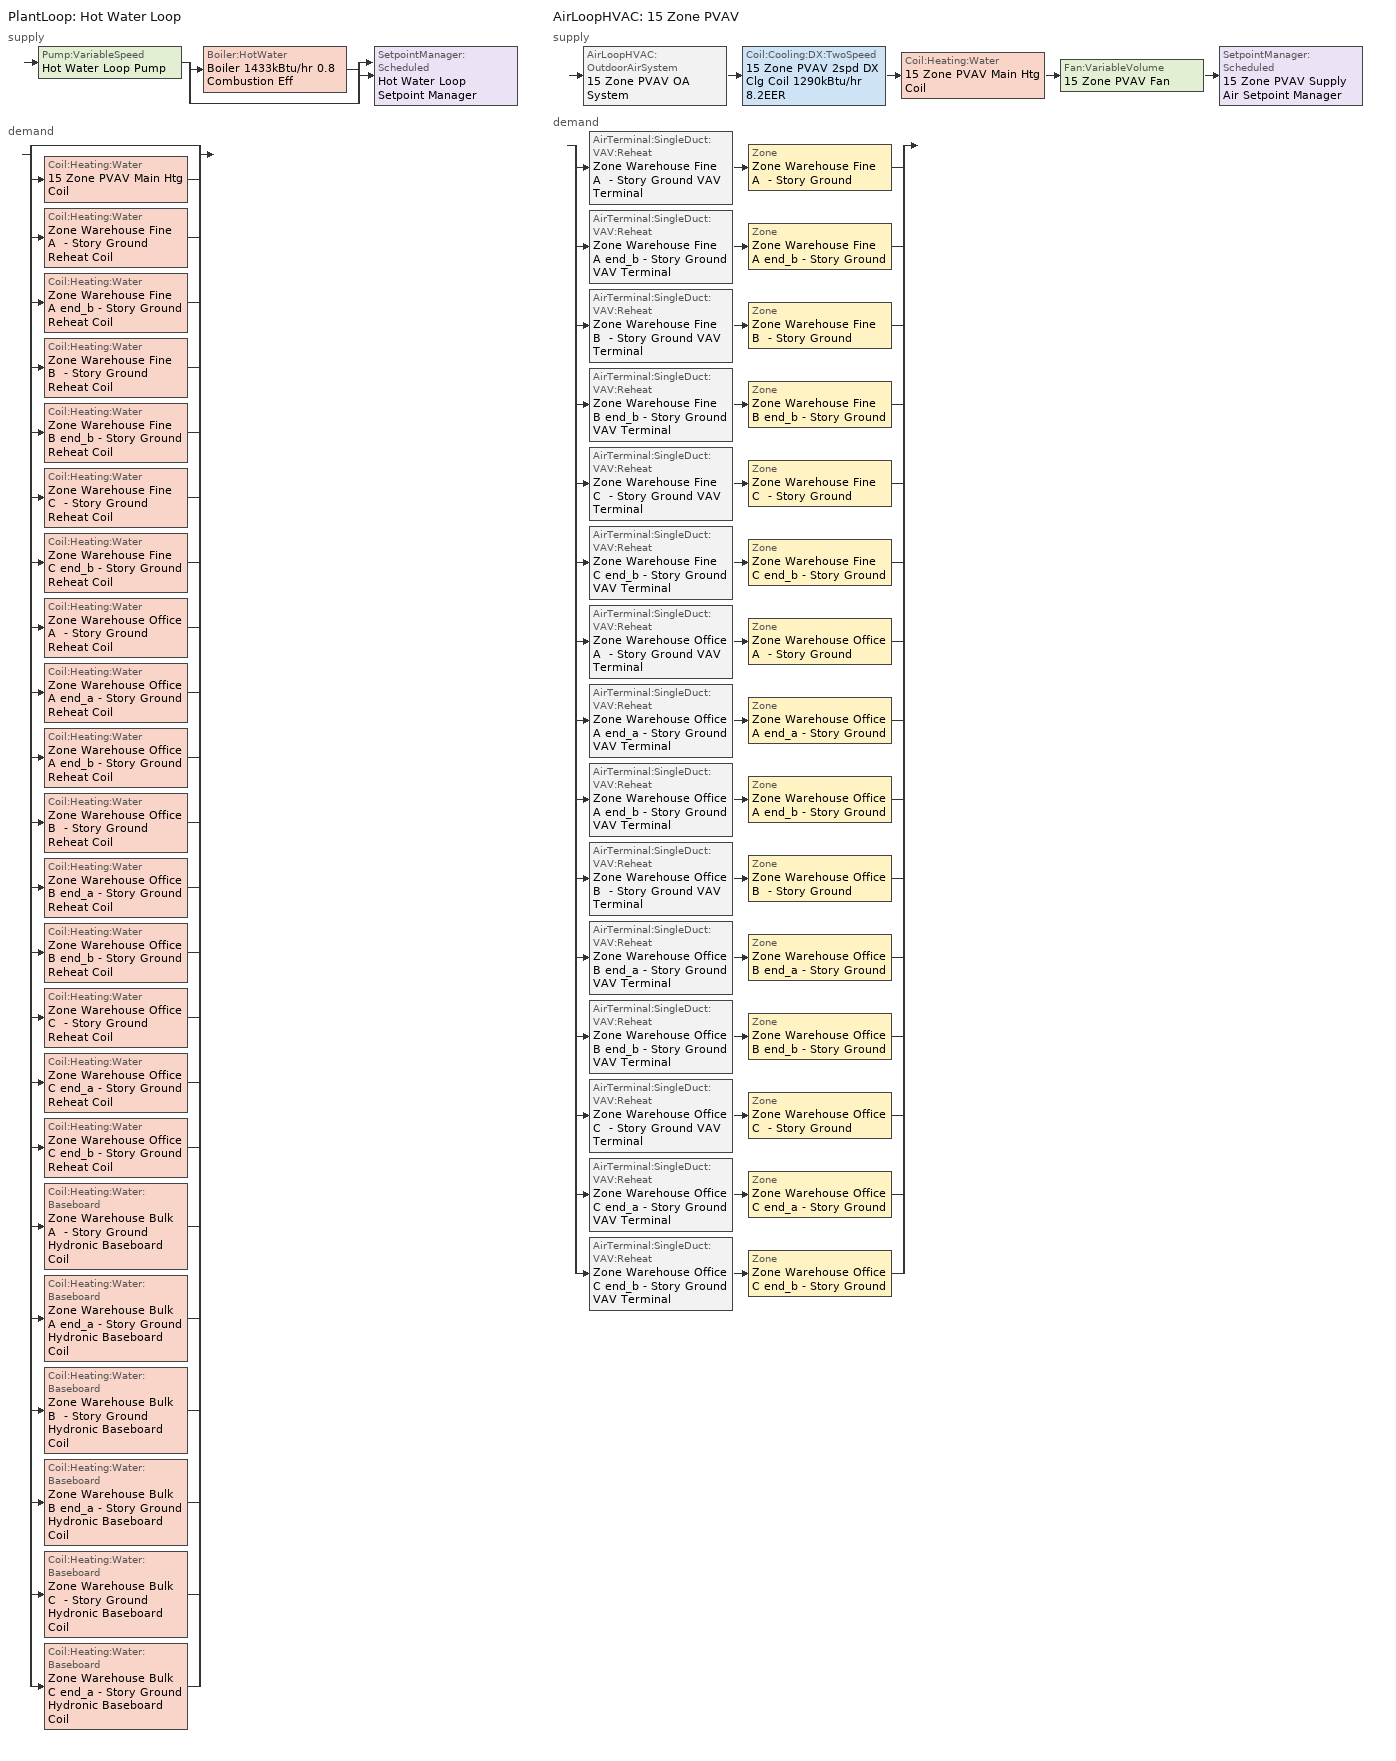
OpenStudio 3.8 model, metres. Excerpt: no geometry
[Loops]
PlantLoop 'Hot Water Loop'
 supply: Pump:VariableSpeed 'Hot Water Loop Pump' > split
  | Boiler:HotWater 'Boiler 1433kBtu/hr 0.8 Combustion Eff'
  | bypass
  join > SetpointManager:Scheduled 'Hot Water Loop Setpoint Manager'
 demand: split
  | bypass
  | Coil:Heating:Water '15 Zone PVAV Main Htg Coil'
  | Coil:Heating:Water 'Zone Warehouse Fine A  - Story Ground Reheat Coil'
  | Coil:Heating:Water 'Zone Warehouse Fine A end_b - Story Ground Reheat Coil'
  | Coil:Heating:Water 'Zone Warehouse Fine B  - Story Ground Reheat Coil'
  | Coil:Heating:Water 'Zone Warehouse Fine B end_b - Story Ground Reheat Coil'
  | Coil:Heating:Water 'Zone Warehouse Fine C  - Story Ground Reheat Coil'
  | Coil:Heating:Water 'Zone Warehouse Fine C end_b - Story Ground Reheat Coil'
  | Coil:Heating:Water 'Zone Warehouse Office A  - Story Ground Reheat Coil'
  | Coil:Heating:Water 'Zone Warehouse Office A end_a - Story Ground Reheat Coil'
  | Coil:Heating:Water 'Zone Warehouse Office A end_b - Story Ground Reheat Coil'
  | Coil:Heating:Water 'Zone Warehouse Office B  - Story Ground Reheat Coil'
  | Coil:Heating:Water 'Zone Warehouse Office B end_a - Story Ground Reheat Coil'
  | Coil:Heating:Water 'Zone Warehouse Office B end_b - Story Ground Reheat Coil'
  | Coil:Heating:Water 'Zone Warehouse Office C  - Story Ground Reheat Coil'
  | Coil:Heating:Water 'Zone Warehouse Office C end_a - Story Ground Reheat Coil'
  | Coil:Heating:Water 'Zone Warehouse Office C end_b - Story Ground Reheat Coil'
  | Coil:Heating:Water:Baseboard 'Zone Warehouse Bulk A  - Story Ground Hydronic Baseboard Coil'
  | Coil:Heating:Water:Baseboard 'Zone Warehouse Bulk A end_a - Story Ground Hydronic Baseboard Coil'
  | Coil:Heating:Water:Baseboard 'Zone Warehouse Bulk B  - Story Ground Hydronic Baseboard Coil'
  | Coil:Heating:Water:Baseboard 'Zone Warehouse Bulk B end_a - Story Ground Hydronic Baseboard Coil'
  | Coil:Heating:Water:Baseboard 'Zone Warehouse Bulk C  - Story Ground Hydronic Baseboard Coil'
  | Coil:Heating:Water:Baseboard 'Zone Warehouse Bulk C end_a - Story Ground Hydronic Baseboard Coil'
AirLoopHVAC '15 Zone PVAV'
 supply: AirLoopHVAC:OutdoorAirSystem '15 Zone PVAV OA System' > Coil:Cooling:DX:TwoSpeed '15 Zone PVAV 2spd DX Clg Coil 1290kBtu/hr 8.2EER' > Coil:Heating:Water '15 Zone PVAV Main Htg Coil' > Fan:VariableVolume '15 Zone PVAV Fan' > SetpointManager:Scheduled '15 Zone PVAV Supply Air Setpoint Manager'
 demand: split
  | AirTerminal:SingleDuct:VAV:Reheat 'Zone Warehouse Fine A  - Story Ground VAV Terminal' > Zone 'Zone Warehouse Fine A  - Story Ground'
  | AirTerminal:SingleDuct:VAV:Reheat 'Zone Warehouse Fine A end_b - Story Ground VAV Terminal' > Zone 'Zone Warehouse Fine A end_b - Story Ground'
  | AirTerminal:SingleDuct:VAV:Reheat 'Zone Warehouse Fine B  - Story Ground VAV Terminal' > Zone 'Zone Warehouse Fine B  - Story Ground'
  | AirTerminal:SingleDuct:VAV:Reheat 'Zone Warehouse Fine B end_b - Story Ground VAV Terminal' > Zone 'Zone Warehouse Fine B end_b - Story Ground'
  | AirTerminal:SingleDuct:VAV:Reheat 'Zone Warehouse Fine C  - Story Ground VAV Terminal' > Zone 'Zone Warehouse Fine C  - Story Ground'
  | AirTerminal:SingleDuct:VAV:Reheat 'Zone Warehouse Fine C end_b - Story Ground VAV Terminal' > Zone 'Zone Warehouse Fine C end_b - Story Ground'
  | AirTerminal:SingleDuct:VAV:Reheat 'Zone Warehouse Office A  - Story Ground VAV Terminal' > Zone 'Zone Warehouse Office A  - Story Ground'
  | AirTerminal:SingleDuct:VAV:Reheat 'Zone Warehouse Office A end_a - Story Ground VAV Terminal' > Zone 'Zone Warehouse Office A end_a - Story Ground'
  | AirTerminal:SingleDuct:VAV:Reheat 'Zone Warehouse Office A end_b - Story Ground VAV Terminal' > Zone 'Zone Warehouse Office A end_b - Story Ground'
  | AirTerminal:SingleDuct:VAV:Reheat 'Zone Warehouse Office B  - Story Ground VAV Terminal' > Zone 'Zone Warehouse Office B  - Story Ground'
  | AirTerminal:SingleDuct:VAV:Reheat 'Zone Warehouse Office B end_a - Story Ground VAV Terminal' > Zone 'Zone Warehouse Office B end_a - Story Ground'
  | AirTerminal:SingleDuct:VAV:Reheat 'Zone Warehouse Office B end_b - Story Ground VAV Terminal' > Zone 'Zone Warehouse Office B end_b - Story Ground'
  | AirTerminal:SingleDuct:VAV:Reheat 'Zone Warehouse Office C  - Story Ground VAV Terminal' > Zone 'Zone Warehouse Office C  - Story Ground'
  | AirTerminal:SingleDuct:VAV:Reheat 'Zone Warehouse Office C end_a - Story Ground VAV Terminal' > Zone 'Zone Warehouse Office C end_a - Story Ground'
  | AirTerminal:SingleDuct:VAV:Reheat 'Zone Warehouse Office C end_b - Story Ground VAV Terminal' > Zone 'Zone Warehouse Office C end_b - Story Ground'
[SizingPeriod:DesignDay] Barometric Pressure {Pa}=101217; Wind Speed {m/s}=4.6; Wind Direction {deg}=230; Rain Indicator=No; Snow Indicator=No; Day of Month=21; Day Type=SummerDesignDay; Daylight Saving Time Indicator=No; Humidity Condition Type=Wetbulb; Dry-Bulb Temperature Range Modifier Type=DefaultMultipliers; Solar Model Indicator=ASHRAETau
Name | Maximum Dry-Bulb Temperature {C} | Daily Dry-Bulb Temperature Range {deltaC} | Month | Wetbulb or DewPoint at Maximum Dry-Bulb {C} | ASHRAE Clear Sky Optical Depth for Beam Irradiance | ASHRAE Clear Sky Optical Depth for Diffuse Irradiance
Dover Afb October .4% Condns DB=>MCWB 1 | 27.9 | 9.4 | 10 | 21.4 | 0.354 | 2.473
Dover Afb September .4% Condns DB=>MCWB 1 | 31.1 | 9 | 9 | 22.6 | 0.406 | 2.321
[Sizing:Zone] Zone Cooling Design Supply Air Temperature Input Method=SupplyAirTemperature; Zone Cooling Design Supply Air Temperature Difference {deltaC}=11.11; Zone Heating Design Supply Air Temperature Input Method=SupplyAirTemperature; Zone Heating Design Supply Air Temperature Difference {deltaC}=11.11; Zone Cooling Design Supply Air Humidity Ratio {kg-H2O/kg-air}=0.0085; Zone Heating Design Supply Air Humidity Ratio {kg-H2O/kg-air}=0.008; Cooling Design Air Flow Method=DesignDay; Heating Design Air Flow Method=DesignDay; Account for Dedicated Outdoor Air System=No; Dedicated Outdoor Air System Control Strategy=NeutralSupplyAir; Dedicated Outdoor Air Low Setpoint Temperature for Design {C}=autosize; Dedicated Outdoor Air High Setpoint Temperature for Design {C}=autosize; Zone Load Sizing Method=Sensible Load Only No Latent Load; Zone Latent Cooling Design Supply Air Humidity Ratio Input Method=HumidityRatioDifference; Zone Cooling Design Supply Air Humidity Ratio Difference {kgWater/kgDryAir}=0.005; Zone Latent Heating Design Supply Air Humidity Ratio Input Method=HumidityRatioDifference; Zone Humidification Design Supply Air Humidity Ratio Difference {kgWater/kgDryAir}=0.005
Name | Zone Cooling Design Supply Air Temperature {C} | Zone Heating Design Supply Air Temperature {C}
Zone Warehouse Bulk A end_a - Story Ground; Zone Warehouse Bulk B end_a - Story Ground; Zone Warehouse Bulk C end_a - Story Ground; Zone Warehouse Bulk A  - Story Ground; Zone Warehouse Bulk B  - Story Ground; Zone Warehouse Bulk C  - Story Ground | 14 | 40
Zone Warehouse Fine A  - Story Ground; Zone Warehouse Fine B  - Story Ground; Zone Warehouse Fine C  - Story Ground; Zone Warehouse Fine A end_b - Story Ground; Zone Warehouse Fine B end_b - Story Ground; Zone Warehouse Fine C end_b - Story Ground; Zone Warehouse Office A end_a - Story Ground; Zone Warehouse Office B end_a - Story Ground; Zone Warehouse Office C end_a - Story Ground; Zone Warehouse Office A  - Story Ground; Zone Warehouse Office B  - Story Ground; Zone Warehouse Office C  - Story Ground; Zone Warehouse Office A end_b - Story Ground; Zone Warehouse Office B end_b - Story Ground; Zone Warehouse Office C end_b - Story Ground | 12.7778 | 50
[Zone equipment]
Zone Warehouse Bulk A end_a - Story Ground: Zone Warehouse Bulk A end_a - Story Ground Hydronic Baseboard
Zone Warehouse Bulk B end_a - Story Ground: Zone Warehouse Bulk B end_a - Story Ground Hydronic Baseboard
Zone Warehouse Bulk C end_a - Story Ground: Zone Warehouse Bulk C end_a - Story Ground Hydronic Baseboard
Zone Warehouse Bulk A  - Story Ground: Zone Warehouse Bulk A  - Story Ground Hydronic Baseboard
Zone Warehouse Bulk B  - Story Ground: Zone Warehouse Bulk B  - Story Ground Hydronic Baseboard
Zone Warehouse Bulk C  - Story Ground: Zone Warehouse Bulk C  - Story Ground Hydronic Baseboard
Zone Warehouse Fine A  - Story Ground: Zone Warehouse Fine A  - Story Ground VAV Terminal
Zone Warehouse Fine B  - Story Ground: Zone Warehouse Fine B  - Story Ground VAV Terminal
Zone Warehouse Fine C  - Story Ground: Zone Warehouse Fine C  - Story Ground VAV Terminal
Zone Warehouse Fine A end_b - Story Ground: Zone Warehouse Fine A end_b - Story Ground VAV Terminal
Zone Warehouse Fine B end_b - Story Ground: Zone Warehouse Fine B end_b - Story Ground VAV Terminal
Zone Warehouse Fine C end_b - Story Ground: Zone Warehouse Fine C end_b - Story Ground VAV Terminal
Zone Warehouse Office A end_a - Story Ground: Zone Warehouse Office A end_a - Story Ground VAV Terminal
Zone Warehouse Office B end_a - Story Ground: Zone Warehouse Office B end_a - Story Ground VAV Terminal
Zone Warehouse Office C end_a - Story Ground: Zone Warehouse Office C end_a - Story Ground VAV Terminal
Zone Warehouse Office A  - Story Ground: Zone Warehouse Office A  - Story Ground VAV Terminal
Zone Warehouse Office B  - Story Ground: Zone Warehouse Office B  - Story Ground VAV Terminal
Zone Warehouse Office C  - Story Ground: Zone Warehouse Office C  - Story Ground VAV Terminal
Zone Warehouse Office A end_b - Story Ground: Zone Warehouse Office A end_b - Story Ground VAV Terminal
Zone Warehouse Office B end_b - Story Ground: Zone Warehouse Office B end_b - Story Ground VAV Terminal
Zone Warehouse Office C end_b - Story Ground: Zone Warehouse Office C end_b - Story Ground VAV Terminal
[PlantLoop]
Hot Water Loop: Fluid Type=Water; Glycol Concentration=0; Minimum Loop Temperature {C}=10; Maximum Loop Flow Rate {m3/s}=0.0117562; Plant Loop Volume {m3}=1.41074; Load Distribution Scheme=Optimal
[Sizing:Plant]
Hot Water Loop: Loop Type=Heating; Design Loop Exit Temperature {C}=82.2222; Loop Design Temperature Difference {deltaC}=11.1111; Sizing Option=NonCoincident; Zone Timesteps in Averaging Window=1; Coincident Sizing Factor Mode=None
[SetpointManager:Scheduled] Control Variable=Temperature
Name | Schedule | Setpoint Node or NodeList
Hot Water Loop Setpoint Manager | Hot Water Loop Temp - 180F | Hot Water Loop Supply Outlet Node
15 Zone PVAV Supply Air Setpoint Manager | Supply Air Temp - 55.0F | 15 Zone PVAV Supply Outlet Node
[Pump:VariableSpeed]
Hot Water Loop Pump: Rated Flow Rate {m3/s}=0.0117562; Rated Pump Head {Pa}=179344; Rated Power Consumption {W}=3089.23; Motor Efficiency=0.875; Coefficient 1 of the Part Load Performance Curve=0; Coefficient 2 of the Part Load Performance Curve=3.2485; Coefficient 3 of the Part Load Performance Curve=-4.7443; Coefficient 4 of the Part Load Performance Curve=2.5294; Pump Control Type=Intermittent; Skin Loss Radiative Fraction=0.5; Design Power Sizing Method=PowerPerFlowPerPressure; Design Electric Power per Unit Flow Rate {W/(m3/s)}=348701.1; Design Shaft Power per Unit Flow Rate per Unit Head {W-s/m3-Pa}=1.28205; Design Minimum Flow Rate Fraction=0
[Boiler:HotWater]
Boiler 1433kBtu/hr 0.8 Combustion Eff: Fuel Type=NaturalGas; Nominal Capacity {W}=537479; Nominal Thermal Efficiency=0.793; Efficiency Curve Temperature Evaluation Variable=LeavingBoiler; Normalized Boiler Efficiency Curve=Boiler Constant Efficiency Curve; Design Water Flow Rate {m3/s}=0.0117562; Minimum Part Load Ratio=0; Maximum Part Load Ratio=1.2; Optimum Part Load Ratio=1; Water Outlet Upper Temperature Limit {C}=95; Boiler Flow Mode=LeavingSetpointModulated; On Cycle Parasitic Electric Load {W}=0; Off Cycle Parasitic Fuel Load {W}=0; Sizing Factor=1
[AirLoopHVAC]
15 Zone PVAV: Availability Schedule=15 Zone PVAV Occ Sch; Design Supply Air Flow Rate {m3/s}=16.2088; Design Return Air Flow Fraction of Supply Air Flow=1
[Sizing:System]
15 Zone PVAV: Type of Load to Size On=Sensible; Design Outdoor Air Flow Rate {m3/s}=16.2088; Central Heating Maximum System Air Flow Ratio=0.3; Preheat Design Temperature {C}=7.22222; Preheat Design Humidity Ratio {kg-H2O/kg-Air}=0.008; Precool Design Temperature {C}=12.7778; Precool Design Humidity Ratio {kg-H2O/kg-Air}=0.008; Central Cooling Design Supply Air Temperature {C}=12.7778; Central Heating Design Supply Air Temperature {C}=12.7778; Sizing Option=Coincident; 100% Outdoor Air in Cooling=No; 100% Outdoor Air in Heating=No; Central Cooling Design Supply Air Humidity Ratio {kg-H2O/kg-Air}=0.0085; Central Heating Design Supply Air Humidity Ratio {kg-H2O/kg-Air}=0.008; Cooling Design Air Flow Method=DesignDay; Heating Design Air Flow Method=DesignDay; System Outdoor Air Method=ZoneSum; Zone Maximum Outdoor Air Fraction=1; Cooling Supply Air Flow Rate Per Floor Area {m3/s-m2}=0.00996765; Cooling Fraction of Autosized Cooling Supply Air Flow Rate=1; Cooling Supply Air Flow Rate Per Unit Cooling Capacity {m3/s-W}=3.94755e-05; Heating Supply Air Flow Rate Per Floor Area {m3/s-m2}=0.00996765; Heating Fraction of Autosized Heating Supply Air Flow Rate=1; Heating Fraction of Autosized Cooling Supply Air Flow Rate=1; Heating Supply Air Flow Rate Per Unit Heating Capacity {m3/s-W}=3.15882e-05; Cooling Design Capacity Method=CoolingDesignCapacity; Cooling Design Capacity {W}=268364; Cooling Design Capacity Per Floor Area {W/m2}=234.7; Fraction of Autosized Cooling Design Capacity=1; Heating Design Capacity Method=HeatingDesignCapacity; Heating Design Capacity {W}=18650.85; Heating Design Capacity Per Floor Area {W/m2}=157; Fraction of Autosized Heating Design Capacity=1; Central Cooling Capacity Control Method=OnOff; Occupant Diversity=1
[Fan:VariableVolume]
15 Zone PVAV Fan: Availability Schedule=Always On Discrete; Fan Total Efficiency=0.6084; Pressure Rise {Pa}=1389.92; Maximum Flow Rate {m3/s}=16.2088; Fan Power Minimum Flow Rate Input Method=Fraction; Fan Power Minimum Flow Fraction=0.25; Fan Power Minimum Air Flow Rate {m3/s}=0; Motor Efficiency=0.936; Motor In Airstream Fraction=1; Fan Power Coefficient 1=0.189848; Fan Power Coefficient 2=0.31447; Fan Power Coefficient 3=0.495682; Fan Power Coefficient 4=0; Fan Power Coefficient 5=0
[Coil:Heating:Water] Availability Schedule=Always On Discrete; Rated Inlet Water Temperature {C}=82.2222; Rated Outlet Water Temperature {C}=71.1111
Name | U-Factor Times Area Value {W/K} | Maximum Water Flow Rate {m3/s} | Rated Capacity {W} | Rated Inlet Air Temperature {C} | Rated Outlet Air Temperature {C}
15 Zone PVAV Main Htg Coil | 235.864 | 0.000332417 | 15197.7 | 7.22222 | 12.7778
Zone Warehouse Fine A  - Story Ground Reheat Coil | 347.159 | 0.000322885 | 14761.9 | 12.7778 | 50
Zone Warehouse Fine A end_b - Story Ground Reheat Coil | 94.1738 | 8.75896e-05 | 4004.49 | 12.7778 | 50
Zone Warehouse Fine B  - Story Ground Reheat Coil | 1949.93 | 0.00189527 | 86649.3 | 12.7778 | 50
Zone Warehouse Fine B end_b - Story Ground Reheat Coil | 1194.65 | 0.00111113 | 50799.5 | 12.7778 | 50
Zone Warehouse Fine C  - Story Ground Reheat Coil | 332.885 | 0.000326623 | 14932.8 | 12.7778 | 50
Zone Warehouse Fine C end_b - Story Ground Reheat Coil | 94.1583 | 8.75752e-05 | 4003.83 | 12.7778 | 50
Zone Warehouse Office A  - Story Ground Reheat Coil; Zone Warehouse Office B end_a - Story Ground Reheat Coil | 258.851 | 0.000240435 | 10992.4 | 12.7778 | 50
Zone Warehouse Office A end_a - Story Ground Reheat Coil | 102.673 | 9.53789e-05 | 4360.61 | 12.7778 | 50
Zone Warehouse Office A end_b - Story Ground Reheat Coil; Zone Warehouse Office C end_a - Story Ground Reheat Coil | 102.613 | 9.53235e-05 | 4358.08 | 12.7778 | 50
Zone Warehouse Office B  - Story Ground Reheat Coil | 492.152 | 0.000483337 | 22097.6 | 12.7778 | 50
Zone Warehouse Office B end_b - Story Ground Reheat Coil; Zone Warehouse Office C  - Story Ground Reheat Coil | 258.619 | 0.000240219 | 10982.5 | 12.7778 | 50
Zone Warehouse Office C end_b - Story Ground Reheat Coil | 102.554 | 9.52681e-05 | 4355.54 | 12.7778 | 50
[Controller:WaterCoil] Action=Normal; Controller Convergence Tolerance {deltaC}=0.0001; Minimum Actuated Flow {m3/s}=0
Name | Water Coil | Maximum Actuated Flow {m3/s}
15 Zone PVAV Main Htg Coil Controller | 15 Zone PVAV Main Htg Coil | 0.000332417
Zone Warehouse Fine A  - Story Ground Reheat Coil Controller | Zone Warehouse Fine A  - Story Ground Reheat Coil
Zone Warehouse Fine A end_b - Story Ground Reheat Coil Controller | Zone Warehouse Fine A end_b - Story Ground Reheat Coil
Zone Warehouse Fine B  - Story Ground Reheat Coil Controller | Zone Warehouse Fine B  - Story Ground Reheat Coil
Zone Warehouse Fine B end_b - Story Ground Reheat Coil Controller | Zone Warehouse Fine B end_b - Story Ground Reheat Coil
Zone Warehouse Fine C  - Story Ground Reheat Coil Controller | Zone Warehouse Fine C  - Story Ground Reheat Coil
Zone Warehouse Fine C end_b - Story Ground Reheat Coil Controller | Zone Warehouse Fine C end_b - Story Ground Reheat Coil
Zone Warehouse Office A  - Story Ground Reheat Coil Controller | Zone Warehouse Office A  - Story Ground Reheat Coil
Zone Warehouse Office A end_a - Story Ground Reheat Coil Controller | Zone Warehouse Office A end_a - Story Ground Reheat Coil
Zone Warehouse Office A end_b - Story Ground Reheat Coil Controller | Zone Warehouse Office A end_b - Story Ground Reheat Coil
Zone Warehouse Office B  - Story Ground Reheat Coil Controller | Zone Warehouse Office B  - Story Ground Reheat Coil
Zone Warehouse Office B end_a - Story Ground Reheat Coil Controller | Zone Warehouse Office B end_a - Story Ground Reheat Coil
Zone Warehouse Office B end_b - Story Ground Reheat Coil Controller | Zone Warehouse Office B end_b - Story Ground Reheat Coil
Zone Warehouse Office C  - Story Ground Reheat Coil Controller | Zone Warehouse Office C  - Story Ground Reheat Coil
Zone Warehouse Office C end_a - Story Ground Reheat Coil Controller | Zone Warehouse Office C end_a - Story Ground Reheat Coil
Zone Warehouse Office C end_b - Story Ground Reheat Coil Controller | Zone Warehouse Office C end_b - Story Ground Reheat Coil
[Coil:Cooling:DX:TwoSpeed]
15 Zone PVAV 2spd DX Clg Coil 1290kBtu/hr 8.2EER: Availability Schedule=Always On Discrete; Rated High Speed Total Cooling Capacity {W}=362742; Rated High Speed Sensible Heat Ratio=0.734948; Rated High Speed COP {W/W}=2.86657; Rated High Speed Air Flow Rate {m3/s}=16.2088; Rated High Speed Evaporator Fan Power Per Volume Flow Rate 2017 {W/(m3/s)}=773.3; Rated High Speed Evaporator Fan Power Per Volume Flow Rate 2023 {W/(m3/s)}=934.4; Unit Internal Static Air Pressure {Pa}=773.3; Total Cooling Capacity Function of Temperature Curve=DOE Ref DX Clg Coil Cool-Cap-fT; Total Cooling Capacity Function of Flow Fraction Curve=DOE Ref DX Clg Coil Cool-CAP-fFlow; Energy Input Ratio Function of Temperature Curve=DOE Ref DX Clg Coil Cool-EIR-fT; Energy Input Ratio Function of Flow Fraction Curve=DOE Ref DX Clg Coil Cool-EIR-fFlow; Part Load Fraction Correlation Curve=DOE Ref DX Clg Coil Cool-PLF-fPLR; Rated Low Speed Total Cooling Capacity {W}=120902; Rated Low Speed Sensible Heat Ratio=0.69; Rated Low Speed COP {W/W}=2.86657; Rated Low Speed Air Flow Rate {m3/s}=5.40239; Rated Low Speed Evaporator Fan Power Per Volume Flow Rate 2017 {W/(m3/s)}=773.3; Rated Low Speed Evaporator Fan Power Per Volume Flow Rate 2023 {W/(m3/s)}=934.4; Low Speed Total Cooling Capacity Function of Temperature Curve=DOE Ref DX Clg Coil Cool-Cap-fT; Low Speed Energy Input Ratio Function of Temperature Curve=DOE Ref DX Clg Coil Cool-EIR-fT; Condenser Type=AirCooled; Minimum Outdoor Dry-Bulb Temperature for Compressor Operation {C}=-25; High Speed Evaporative Condenser Effectiveness=0.9; High Speed Evaporative Condenser Air Flow Rate {m3/s}=Autosize; High Speed Evaporative Condenser Pump Rated Power Consumption {W}=Autosize; Low Speed Evaporative Condenser Effectiveness=0.9; Low Speed Evaporative Condenser Air Flow Rate {m3/s}=Autosize; Low Speed Evaporative Condenser Pump Rated Power Consumption {W}=Autosize; Basin Heater Capacity {W/K}=0; Basin Heater Setpoint Temperature {C}=2
[Controller:OutdoorAir]
15 Zone PVAV OA Controller: Minimum Outdoor Air Flow Rate {m3/s}=1.15609; Maximum Outdoor Air Flow Rate {m3/s}=16.2088; Economizer Control Type=NoEconomizer; Economizer Control Action Type=ModulateFlow; Economizer Maximum Limit Dry-Bulb Temperature {C}=28; Economizer Maximum Limit Enthalpy {J/kg}=64000; Lockout Type=LockoutWithCompressor; Minimum Limit Type=FixedMinimum; Minimum Outdoor Air Schedule=15 Zone PVAV_night_novent_schedule; Controller Mechanical Ventilation=15 Zone PVAV Mechanical Ventilation Controller; High Humidity Control=No; Heat Recovery Bypass Control Type=BypassWhenWithinEconomizerLimits; Economizer Operation Staging=InterlockedWithMechanicalCooling
[Controller:MechanicalVentilation]
15 Zone PVAV Mechanical Ventilation Controller: Availability Schedule=Always On Discrete; System Outdoor Air Method=ZoneSum
[AirLoopHVAC:OutdoorAirSystem]
15 Zone PVAV OA System: Controller=15 Zone PVAV OA Controller
[AvailabilityManager:NightCycle]
Availability Manager Night Cycle 1: Applicability Schedule=Always On Discrete; Control Type=CycleOnAny; Thermostat Tolerance {deltaC}=1; Cycling Run Time {s}=1800
[AirTerminal:SingleDuct:VAV:Reheat] Availability Schedule=Always On Discrete; Zone Minimum Air Flow Input Method=Constant; Constant Minimum Air Flow Fraction=0.3; Minimum Hot Water or Steam Flow Rate {m3/s}=0; Convergence Tolerance=0.001; Damper Heating Action=Normal; Maximum Flow per Zone Floor Area During Reheat {m3/s-m2}=AutoSize; Maximum Flow Fraction During Reheat=AutoSize; Maximum Reheat Air Temperature {C}=50; Control For Outdoor Air=No
Name | Maximum Air Flow Rate {m3/s} | Fixed Minimum Air Flow Rate {m3/s} | Reheat Coil | Maximum Hot Water or Steam Flow Rate {m3/s}
Zone Warehouse Fine A  - Story Ground VAV Terminal | 0.68893 | 0.206679 | Zone Warehouse Fine A  - Story Ground Reheat Coil | 0.000322885
Zone Warehouse Fine A end_b - Story Ground VAV Terminal | 0.163044 | 0.0489132 | Zone Warehouse Fine A end_b - Story Ground Reheat Coil | 8.75896e-05
Zone Warehouse Fine B  - Story Ground VAV Terminal | 6.93117 | 2.07935 | Zone Warehouse Fine B  - Story Ground Reheat Coil | 0.00189527
Zone Warehouse Fine B end_b - Story Ground VAV Terminal | 2.63723 | 0.79117 | Zone Warehouse Fine B end_b - Story Ground Reheat Coil | 0.00111113
Zone Warehouse Fine C  - Story Ground VAV Terminal | 1.22078 | 0.366234 | Zone Warehouse Fine C  - Story Ground Reheat Coil | 0.000326623
Zone Warehouse Fine C end_b - Story Ground VAV Terminal | 0.265517 | 0.079655 | Zone Warehouse Fine C end_b - Story Ground Reheat Coil | 8.75752e-05
Zone Warehouse Office A  - Story Ground VAV Terminal | 0.665813 | 0.199744 | Zone Warehouse Office A  - Story Ground Reheat Coil | 0.000240435
Zone Warehouse Office A end_a - Story Ground VAV Terminal | 0.25699 | 0.077097 | Zone Warehouse Office A end_a - Story Ground Reheat Coil | 9.53789e-05
Zone Warehouse Office A end_b - Story Ground VAV Terminal | 0.199754 | 0.0599261 | Zone Warehouse Office A end_b - Story Ground Reheat Coil | 9.53235e-05
Zone Warehouse Office B  - Story Ground VAV Terminal | 1.81042 | 0.543126 | Zone Warehouse Office B  - Story Ground Reheat Coil | 0.000483337
Zone Warehouse Office B end_a - Story Ground VAV Terminal | 0.79262 | 0.237786 | Zone Warehouse Office B end_a - Story Ground Reheat Coil | 0.000240435
Zone Warehouse Office B end_b - Story Ground VAV Terminal | 0.621739 | 0.186522 | Zone Warehouse Office B end_b - Story Ground Reheat Coil | 0.000240219
Zone Warehouse Office C  - Story Ground VAV Terminal | 0.774014 | 0.232204 | Zone Warehouse Office C  - Story Ground Reheat Coil | 0.000240219
Zone Warehouse Office C end_a - Story Ground VAV Terminal | 0.267634 | 0.0802903 | Zone Warehouse Office C end_a - Story Ground Reheat Coil | 9.53235e-05
Zone Warehouse Office C end_b - Story Ground VAV Terminal | 0.262916 | 0.0788748 | Zone Warehouse Office C end_b - Story Ground Reheat Coil | 9.52681e-05
[Coil:Heating:Water:Baseboard] Heating Design Capacity Method=HeatingDesignCapacity; Heating Design Capacity {W}=autosize; Heating Design Capacity Per Floor Area {W/m2}=0; Fraction of Autosized Heating Design Capacity=0.8
Name | U-Factor Times Area Value {W/K} | Maximum Water Flow Rate {m3/s}
Zone Warehouse Bulk A  - Story Ground Hydronic Baseboard Coil | 658.743 | 0.000676944
Zone Warehouse Bulk A end_a - Story Ground Hydronic Baseboard Coil | 75.0505 | 7.7124e-05
Zone Warehouse Bulk B  - Story Ground Hydronic Baseboard Coil | 3221.73 | 0.00331074
Zone Warehouse Bulk B end_a - Story Ground Hydronic Baseboard Coil | 922.615 | 0.000948106
Zone Warehouse Bulk C  - Story Ground Hydronic Baseboard Coil | 658.544 | 0.000676739
Zone Warehouse Bulk C end_a - Story Ground Hydronic Baseboard Coil | 75.0379 | 7.71111e-05
[ZoneHVAC:Baseboard:Convective:Water] Availability Schedule=Always On Discrete
Name | Heating Coil
Zone Warehouse Bulk A  - Story Ground Hydronic Baseboard | Zone Warehouse Bulk A  - Story Ground Hydronic Baseboard Coil
Zone Warehouse Bulk A end_a - Story Ground Hydronic Baseboard | Zone Warehouse Bulk A end_a - Story Ground Hydronic Baseboard Coil
Zone Warehouse Bulk B  - Story Ground Hydronic Baseboard | Zone Warehouse Bulk B  - Story Ground Hydronic Baseboard Coil
Zone Warehouse Bulk B end_a - Story Ground Hydronic Baseboard | Zone Warehouse Bulk B end_a - Story Ground Hydronic Baseboard Coil
Zone Warehouse Bulk C  - Story Ground Hydronic Baseboard | Zone Warehouse Bulk C  - Story Ground Hydronic Baseboard Coil
Zone Warehouse Bulk C end_a - Story Ground Hydronic Baseboard | Zone Warehouse Bulk C end_a - Story Ground Hydronic Baseboard Coil
[Schedule:Ruleset]
Name | Default Day Schedule | Summer Design Day Schedule | Winter Design Day Schedule
Hot Water Loop Temp - 180F | Hot Water Loop Temp - 180F Default
Supply Air Temp - 55.0F | Supply Air Temp - 55.0F Default
15 Zone PVAV Occ Sch | 15 Zone PVAV Occ Sch Default | 15 Zone PVAV Occ Sch Summer Design Day | 15 Zone PVAV Occ Sch Winter Design Day
15 Zone PVAV_night_novent_schedule | 15 Zone PVAV Occ Sch Default 2 | 15 Zone PVAV Occ Sch Summer Design Day 2 | 15 Zone PVAV Occ Sch Winter Design Day 2
[Schedule:Day]
Hot Water Loop Temp - 180F Default: 24, 0, 82.2222
Supply Air Temp - 55.0F Default; autogen Supply Air Temp - 55.0F 0_day_sch: Average, 24, 0, 12.7778
15 Zone PVAV Occ Sch Default; 15 Zone PVAV Occ Sch Default 2: 7, 0, 0, 17, 0, 1, 24, 0, 0
15 Zone PVAV Occ Sch Winter Design Day; 15 Zone PVAV Occ Sch Summer Design Day; 15 Zone PVAV Occ Sch Summer Design Day 2; 15 Zone PVAV Occ Sch Winter Design Day 2: 24, 0, 1
15 Zone PVAV Occ Sch Sunday; 15 Zone PVAV Occ Sch Sunday 2: 24, 0, 0
[Schedule:Rule] Rule Order=0; Apply Sunday=Yes; Apply Saturday=Yes
autogen Supply Air Temp - 55.0F 0: Schedule Ruleset=Supply Air Temp - 55.0F; Day Schedule=autogen Supply Air Temp - 55.0F 0_day_sch; Apply Monday=Yes; Apply Tuesday=Yes; Apply Wednesday=Yes; Apply Thursday=Yes; Apply Friday=Yes; Date Specification Type=SpecificDates; Specific Month 1=1; Specific Day 1=6; Specific Month 2=1; Specific Day 2=7; Specific Month 3=1; Specific Day 3=13; Specific Month 4=1; Specific Day 4=14; Specific Month 5=1; Specific Day 5=20; Specific Month 6=1; Specific Day 6=21; Specific Month 7=1; Specific Day 7=27; Specific Month 8=1; Specific Day 8=28; Specific Month 9=2; Specific Day 9=3; Specific Month 10=2; Specific Day 10=4; Specific Month 11=2; Specific Day 11=10; Specific Month 12=2; Specific Day 12=11; Specific Month 13=2; Specific Day 13=17; Specific Month 14=2; Specific Day 14=18; Specific Month 15=2; Specific Day 15=24; Specific Month 16=2; Specific Day 16=25; Specific Month 17=3; Specific Day 17=3; Specific Month 18=3; Specific Day 18=4; Specific Month 19=3; Specific Day 19=10; Specific Month 20=3; Specific Day 20=11; Specific Month 21=3; Specific Day 21=17; Specific Month 22=3; Specific Day 22=18; Specific Month 23=3; Specific Day 23=24; Specific Month 24=3; Specific Day 24=25; Specific Month 25=3; Specific Day 25=31; Specific Month 26=4; Specific Day 26=1; Specific Month 27=4; Specific Day 27=7; Specific Month 28=4; Specific Day 28=8; Specific Month 29=4; Specific Day 29=14; Specific Month 30=4; Specific Day 30=15; Specific Month 31=4; Specific Day 31=21; Specific Month 32=4; Specific Day 32=22; Specific Month 33=4; Specific Day 33=28; Specific Month 34=4; Specific Day 34=29; Specific Month 35=5; Specific Day 35=5; Specific Month 36=5; Specific Day 36=6; Specific Month 37=5; Specific Day 37=12; Specific Month 38=5; Specific Day 38=13; Specific Month 39=5; Specific Day 39=19; Specific Month 40=5; Specific Day 40=20; Specific Month 41=5; Specific Day 41=26; Specific Month 42=5; Specific Day 42=27; Specific Month 43=6; Specific Day 43=2; Specific Month 44=6; Specific Day 44=3; Specific Month 45=6; Specific Day 45=9; Specific Month 46=6; Specific Day 46=10; Specific Month 47=6; Specific Day 47=16; Specific Month 48=6; Specific Day 48=17; Specific Month 49=6; Specific Day 49=23; Specific Month 50=6; Specific Day 50=24; Specific Month 51=6; Specific Day 51=30; Specific Month 52=7; Specific Day 52=1; Specific Month 53=7; Specific Day 53=7; Specific Month 54=7; Specific Day 54=8; Specific Month 55=7; Specific Day 55=14; Specific Month 56=7; Specific Day 56=15; Specific Month 57=7; Specific Day 57=21; Specific Month 58=7; Specific Day 58=22; Specific Month 59=7; Specific Day 59=28; Specific Month 60=7; Specific Day 60=29; Specific Month 61=8; Specific Day 61=4; Specific Month 62=8; Specific Day 62=5; Specific Month 63=8; Specific Day 63=11; Specific Month 64=8; Specific Day 64=12; Specific Month 65=8; Specific Day 65=18; Specific Month 66=8; Specific Day 66=19; Specific Month 67=8; Specific Day 67=25; Specific Month 68=8; Specific Day 68=26; Specific Month 69=9; Specific Day 69=1; Specific Month 70=9; Specific Day 70=2; Specific Month 71=9; Specific Day 71=8; Specific Month 72=9; Specific Day 72=9; Specific Month 73=9; Specific Day 73=15; Specific Month 74=9; Specific Day 74=16; Specific Month 75=9; Specific Day 75=22; Specific Month 76=9; Specific Day 76=23; Specific Month 77=9; Specific Day 77=29; Specific Month 78=9; Specific Day 78=30; Specific Month 79=10; Specific Day 79=6; Specific Month 80=10; Specific Day 80=7; Specific Month 81=10; Specific Day 81=13; Specific Month 82=10; Specific Day 82=14; Specific Month 83=10; Specific Day 83=20; Specific Month 84=10; Specific Day 84=21; Specific Month 85=10; Specific Day 85=27; Specific Month 86=10; Specific Day 86=28; Specific Month 87=11; Specific Day 87=3; Specific Month 88=11; Specific Day 88=4; Specific Month 89=11; Specific Day 89=10; Specific Month 90=11; Specific Day 90=11; Specific Month 91=11; Specific Day 91=17; Specific Month 92=11; Specific Day 92=18; Specific Month 93=11; Specific Day 93=24; Specific Month 94=11; Specific Day 94=25; Specific Month 95=12; Specific Day 95=1; Specific Month 96=12; Specific Day 96=2; Specific Month 97=12; Specific Day 97=8; Specific Month 98=12; Specific Day 98=9; Specific Month 99=12; Specific Day 99=15; Specific Month 100=12; Specific Day 100=16; Specific Month 101=12; Specific Day 101=22; Specific Month 102=12; Specific Day 102=23; Specific Month 103=12; Specific Day 103=29; Specific Month 104=12; Specific Day 104=30
15 Zone PVAV Occ Sch Sunday Rule: Schedule Ruleset=15 Zone PVAV Occ Sch; Day Schedule=15 Zone PVAV Occ Sch Sunday; Date Specification Type=DateRange; Start Month=1; Start Day=1; End Month=12; End Day=31
15 Zone PVAV Occ Sch Sunday Rule 2: Schedule Ruleset=15 Zone PVAV_night_novent_schedule; Day Schedule=15 Zone PVAV Occ Sch Sunday 2; Date Specification Type=DateRange; Start Month=1; Start Day=1; End Month=12; End Day=31
[Schedule:Constant]
Always On Discrete: Value=1
[Curve:Biquadratic] Minimum Value of x=-100; Maximum Value of x=100; Minimum Value of y=-100; Maximum Value of y=100
Name | Coefficient1 Constant | Coefficient2 x | Coefficient3 x**2 | Coefficient4 y | Coefficient5 y**2 | Coefficient6 x*y
DOE Ref DX Clg Coil Cool-Cap-fT | 0.971212 | -0.0152755 | 0.00144345 | -0.00039321 | -6.8364e-06 | -0.000290596
DOE Ref DX Clg Coil Cool-EIR-fT | 0.286871 | 0.0239022 | -0.000810648 | 0.0134585 | 0.000338936 | -0.000487004
[Curve:Cubic] Coefficient1 Constant=1; Coefficient2 x=0; Coefficient3 x**2=0; Coefficient4 x**3=0
Name | Minimum Value of x | Maximum Value of x
DOE Ref DX Clg Coil Cool-CAP-fFlow; DOE Ref DX Clg Coil Cool-EIR-fFlow | -100 | 100
Boiler Constant Efficiency Curve | 0 | 1
[Curve:Quadratic]
DOE Ref DX Clg Coil Cool-PLF-fPLR: Coefficient1 Constant=0.909496; Coefficient2 x=0.0986477; Coefficient3 x**2=-0.00819488; Minimum Value of x=0; Maximum Value of x=1
